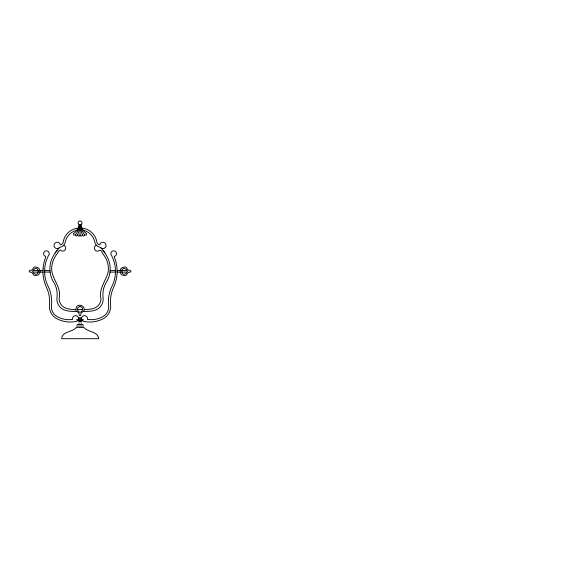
<?xml version="1.0" encoding="UTF-8"?>
<svg xmlns="http://www.w3.org/2000/svg" width="583" height="583" viewBox="0 0 583 583"><rect width="100%" height="100%" fill="white"/><g stroke="black" fill="none" stroke-linecap="round" stroke-linejoin="round"><path stroke-width="0.87" d="M98.651 338.701C98.031 331.231 87.902 332.332 83.865 327.478L76.388 327.478C72.35 332.332 62.221 331.231 61.601 338.701L98.651 338.701L98.651 338.053M79.15 322.69L78.938 323.55M80.534 224.761L80.046 224.819L79.951 225.621A34.973 34.973 0 0 1 79.58 228.172L79.004 230.744A35.271 35.271 0 0 1 77.648 234.869A1.115 1.115 0 0 1 76.46 235.904A1.115 1.115 0 0 1 75.426 234.723A19.246 19.246 0 0 0 78.195 230.03L79.055 227.443A19.246 19.246 0 0 0 79.536 224.761L79.077 224.564A1.924 1.924 0 0 1 78.559 221.664A1.924 1.924 0 0 1 81.511 221.664A1.924 1.924 0 0 1 81.001 224.564A12.192 12.192 0 0 0 81.933 228.091L83.303 230.46A12.192 12.192 0 0 0 86.641 233.55L86.226 235.131L84.644 234.723A19.246 19.246 0 0 1 81.875 230.03L81.022 227.443A19.246 19.246 0 0 1 80.534 224.761L81.001 224.564M79.995 306.41C84.083 307.263 83.063 311.293 80.039 312.444C77.007 311.293 75.987 307.263 80.075 306.41M121.599 270.578C121.993 275.934 125.943 274.841 127.546 271.314C126.198 268.77 123.465 266.555 121.599 270.578L126.569 270.534M75.914 309.471C75.316 311.788 78.421 311.475 78.902 313.297C78.727 314.74 80.374 317.218 80.804 314.733C80.687 312.626 82.64 311.905 83.937 310.907C86.167 304.989 75.775 302.373 75.914 309.471L75.396 309.478A28.159 28.159 0 0 1 66.353 308.349A10.137 10.137 0 0 1 59.087 298.97C61.856 288.592 53.359 280.547 51.785 271.008C51.122 265.076 53.155 259.165 56.617 254.392C58.016 253.561 59.371 248.147 61.062 250.617A3.01 3.01 0 0 0 64.713 250.369L65.23 249.779A3.01 3.01 0 0 0 63.685 245.268L63.685 245.268M77.065 230.03L76.912 230.241A15.355 15.355 0 0 0 65.194 242.273A6.085 6.085 0 0 1 63.787 245.13L63.336 245.589A6.085 6.085 0 0 1 61.135 246.879A7.368 7.368 0 0 0 59.233 247.833A40.657 40.657 0 0 0 57.404 249.947L55.196 252.956A40.657 40.657 0 0 0 53.279 256.156C48.294 264.456 48.957 275.351 54.321 283.309C56.806 287.805 57.673 293.096 56.93 298.175A11.587 11.587 0 0 0 65.369 310.324A30.36 30.36 0 0 0 75.608 311.366L76.511 311.358M75.426 234.723L73.844 235.131L73.436 233.55A12.192 12.192 0 0 0 76.767 230.46L78.137 228.091A12.192 12.192 0 0 0 79.077 224.564M55.196 252.956L57.098 250.34M83.012 230.03L83.158 230.241A15.355 15.355 0 0 1 94.876 242.273A6.085 6.085 0 0 0 96.282 245.13L96.734 245.589A6.085 6.085 0 0 0 98.935 246.879A7.368 7.368 0 0 1 100.837 247.833A40.657 40.657 0 0 1 102.666 249.947L104.262 252.067M96.384 245.268L96.414 245.261A3.01 3.01 0 0 0 94.84 249.779L95.357 250.369A3.01 3.01 0 0 0 99.008 250.617C101.07 248.234 102.725 254.8 104.372 255.791C107.797 260.856 109.21 267.276 107.928 273.281C105.144 281.655 98.614 289.503 100.983 298.97A10.137 10.137 0 0 1 93.717 308.349A28.159 28.159 0 0 1 84.681 309.478L84.163 309.471M78.071 228.223L76.701 228.368A16.302 16.302 0 0 0 63.343 241.377A3.556 3.556 0 0 1 60.297 244.845A3.17 3.17 0 0 0 56.07 242.455A3.17 3.17 0 0 0 54.452 247.032A3.17 3.17 0 0 0 59.233 247.833M77.386 309.537L82.677 309.5M33.501 270.534L38.456 270.534C38.172 275.897 34.149 274.863 32.524 271.314C33.843 268.748 36.605 266.555 38.471 270.578M39.899 270.534L42.974 270.534M44.621 270.534L49.927 270.534M110.151 270.534L115.449 270.534M117.103 270.534L120.171 270.534M33.501 272.072L38.456 272.072M42.96 272.072L39.899 272.181M44.621 272.072L50.087 272.072M109.983 272.072L115.449 272.072M117.11 272.072L120.171 272.181M121.621 272.072L126.569 272.072M78.559 317.793L81.605 317.793M78.559 318.821L81.605 318.821M76.49 319.783L83.668 319.783M78.559 320.606L81.605 320.606M78.559 320.832L81.605 320.832M78.829 321.568L81.328 321.568M77.124 324.52L83.034 324.52M76.388 325.999L83.77 325.999M83.558 311.358L84.469 311.366A30.36 30.36 0 0 0 94.708 310.324A11.587 11.587 0 0 0 103.14 298.175C102.317 292.659 103.461 286.894 106.419 282.15C111.266 274.389 111.491 264.041 106.791 256.156A40.657 40.657 0 0 0 104.874 252.956L102.972 250.34M81.999 228.223L83.369 228.368A16.302 16.302 0 0 1 96.727 241.377A3.556 3.556 0 0 0 99.78 244.845A3.17 3.17 0 0 1 104 242.455A3.17 3.17 0 0 1 105.625 247.032A3.17 3.17 0 0 1 100.837 247.833M79.536 224.761L80.031 224.819L80.119 225.621A34.973 34.973 0 0 0 80.49 228.172L81.066 230.744A35.271 35.271 0 0 0 82.429 234.869A1.115 1.115 0 0 0 83.609 235.904A1.115 1.115 0 0 0 84.644 234.723M104.248 252.075L104.874 252.956M81.226 323.55L81.015 322.69M80.039 224.827L80.039 234.869A1.195 1.195 0 0 0 81.234 236.064A1.195 1.195 0 0 0 82.429 234.869M80.039 234.869A1.195 1.195 0 0 1 78.843 236.064A1.195 1.195 0 0 1 77.648 234.869M43.04 268.705L43.04 274.127A37.684 37.684 0 0 0 46.407 287.2A34.171 34.171 0 0 1 49.482 304.683A13.992 13.992 0 0 0 57.579 319.12A29.616 29.616 0 0 0 75.528 321.576A2.973 2.973 0 0 0 78.486 318.347A2.973 2.973 0 0 0 75.01 315.68A2.973 2.973 0 0 0 72.656 319.375L71.33 319.55A23.881 23.881 0 0 1 57.579 316.824A11.303 11.303 0 0 1 51.523 304.683A35.031 35.031 0 0 0 48.44 286.974A33.814 33.814 0 0 1 44.702 274.017L44.702 268.595A33.814 33.814 0 0 1 48.44 255.638A2.835 2.835 0 0 0 47.995 251.317A2.835 2.835 0 0 0 43.812 252.505A2.835 2.835 0 0 0 45.714 256.418L45.357 258.138A37.684 37.684 0 0 0 43.04 268.705M117.132 271.416L117.037 274.127A37.684 37.684 0 0 1 113.67 287.2A34.171 34.171 0 0 0 110.588 304.683A13.992 13.992 0 0 1 102.499 319.12A29.616 29.616 0 0 1 84.55 321.576A2.973 2.973 0 0 1 81.584 318.347A2.973 2.973 0 0 1 85.06 315.68A2.973 2.973 0 0 1 87.414 319.375L88.74 319.55A23.881 23.881 0 0 0 102.499 316.824A11.303 11.303 0 0 0 108.547 304.683A35.031 35.031 0 0 1 111.63 286.974A33.814 33.814 0 0 0 115.368 274.017L115.368 268.595A33.814 33.814 0 0 0 111.63 255.638A2.835 2.835 0 0 1 112.082 251.317A2.835 2.835 0 0 1 116.257 252.505A2.835 2.835 0 0 1 114.355 256.418L114.713 258.138A37.684 37.684 0 0 1 117.037 268.705L117.132 271.416M40.001 271.306L39.863 272.399A4.241 4.241 0 0 1 35.767 275.548C32.779 276.48 33.1 271.365 29.922 272.072A0.772 0.772 0 0 1 29.15 271.306A0.772 0.772 0 0 1 29.922 270.534L31.803 270.075L33.122 268.654A1.924 1.924 0 0 1 35.767 267.065L37.88 267.633A4.241 4.241 0 0 1 39.863 270.206L40.001 271.306M120.215 270.206L120.215 272.399A4.241 4.241 0 0 0 124.31 275.548C127.291 276.48 126.97 271.365 130.155 272.072A0.772 0.772 0 0 0 130.92 271.306A0.772 0.772 0 0 0 130.155 270.534L128.267 270.075L126.948 268.654A1.924 1.924 0 0 0 124.31 267.065L122.19 267.633A4.241 4.241 0 0 0 120.215 270.206"/></g></svg>
